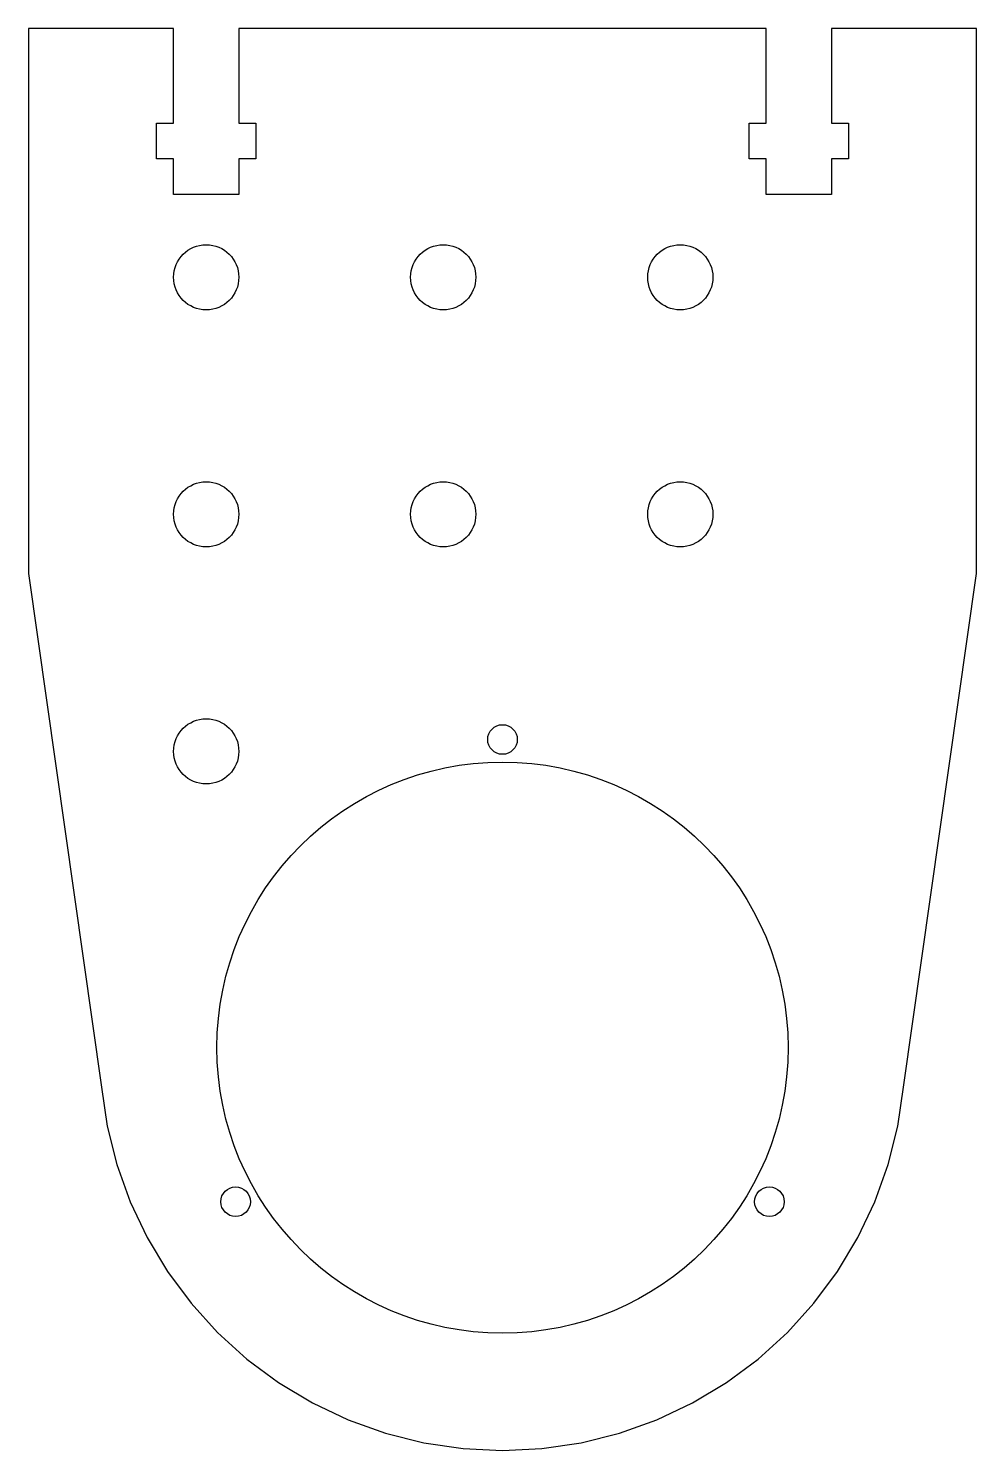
# Model space of a CAD drawing. Header units: millimetres. Extents: x 0 to 80, y 0 to 120.
import ezdxf

# ---------------------------------------------------------------- set-up
doc = ezdxf.new("R2010")
doc.units = ezdxf.units.MM
doc.layers.add('CUT', color=7, linetype='Continuous')

msp = doc.modelspace()

# ---------------------------------------------------------------- linework, layer by layer
at = {"layer": 'CUT'}
msp.add_lwpolyline([(0, 74), (6.163719, 30.667417), (6.6533, 27.366929), (7.464029, 24.130321), (8.588096, 20.988763), (10.014677, 17.972511), (11.730033, 15.110612), (13.717645, 12.430628), (15.958369, 9.958369), (18.430628, 7.717645), (21.110612, 5.730033), (23.972511, 4.014677), (26.988763, 2.588096), (30.130321, 1.464029), (33.366929, 0.6533), (36.667417, 0.163719), (40, 0), (43.332583, 0.163719), (46.633071, 0.6533), (49.869679, 1.464029), (53.011237, 2.588096), (56.027489, 4.014677), (58.889388, 5.730033), (61.569372, 7.717645), (64.041631, 9.958369), (66.282355, 12.430628), (68.269967, 15.110612), (69.985323, 17.972511), (71.411904, 20.988763), (72.535971, 24.130321), (73.3467, 27.366929), (73.836281, 30.667417), (80, 74), (80, 120), (67.75, 120), (67.75, 112), (69.2, 112), (69.2, 109), (67.75, 109), (67.75, 106), (62.25, 106), (62.25, 109), (60.8, 109), (60.8, 112), (62.25, 112), (62.25, 120), (17.75, 120), (17.75, 112), (19.2, 112), (19.2, 109), (17.75, 109), (17.75, 106), (12.25, 106), (12.25, 109), (10.8, 109), (10.8, 112), (12.25, 112), (12.25, 120), (0, 120)], close=True, dxfattribs=at)
for centre, radius in [((15, 99), 2.75), ((35, 99), 2.75), ((55, 99), 2.75), ((15, 79), 2.75), ((35, 79), 2.75), ((55, 79), 2.75), ((15, 59), 2.75), ((40, 60), 1.25), ((40, 34), 24.1), ((17.48334, 21), 1.25), ((62.51666, 21), 1.25)]:
    msp.add_circle(centre, radius, dxfattribs=at)

doc.saveas('drawing.dxf')
